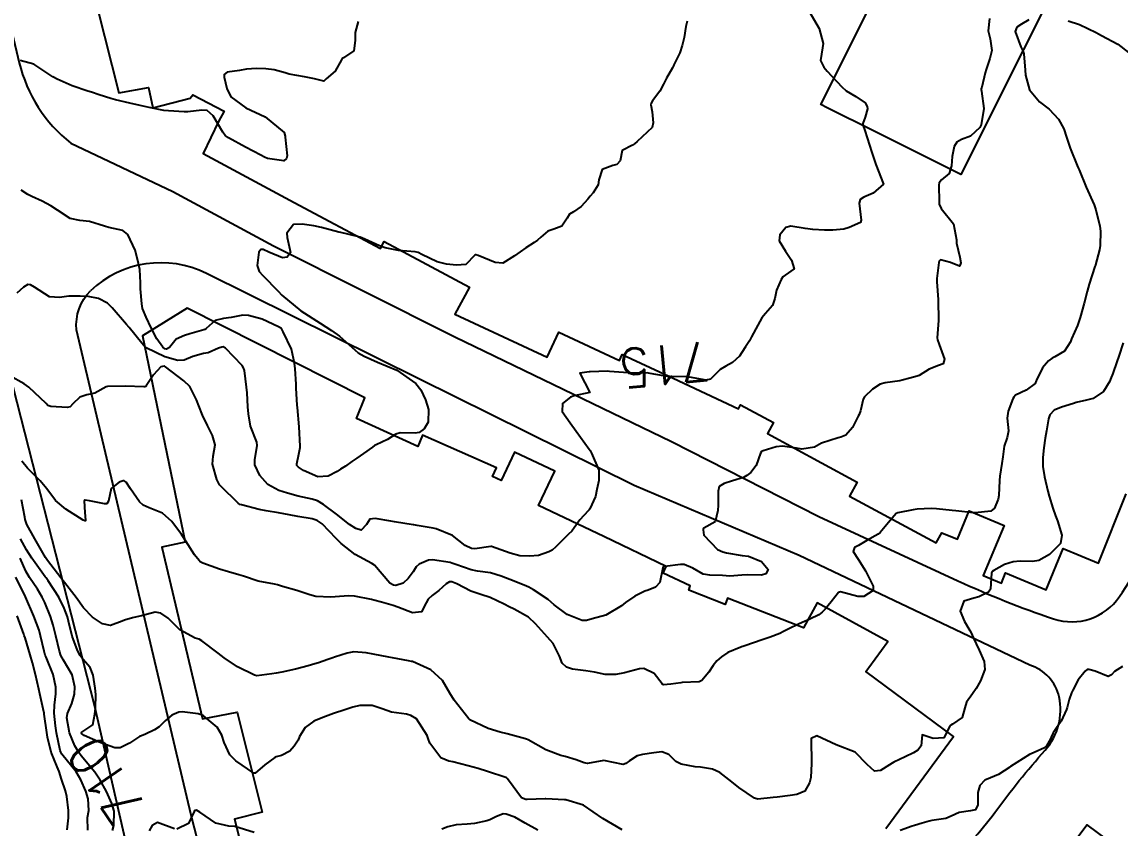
# Model space of a CAD drawing. Header units: metres. Extents: x 286371 to 293043, y 7462578 to 7466404.
# Drawn here: x 290072.8 to 290186.3, y 7464179.6 to 7464262.9 of the extents above; entities that cross this region are included whole.
import ezdxf
from ezdxf.enums import TextEntityAlignment as Align

# ---------------------------------------------------------------- set-up
doc = ezdxf.new("R2010")
doc.units = ezdxf.units.M
doc.header["$MEASUREMENT"] = 0
for name, color, linetype in [('Cotas', 45, 'Continuous'), ('Curvas de Nivel 1m', 11, 'Continuous'), ('Curvas de Nivel 5m', 15, 'Continuous'), ('Edificações', 30, 'Continuous'), ('Vias primárias', 230, 'Continuous')]:
    doc.layers.add(name, color=color, linetype=linetype)
doc.styles.add('Style-STANDARD', font='STANDARD.shx')

msp = doc.modelspace()

# ---------------------------------------------------------------- linework, layer by layer
at = {"layer": 'Curvas de Nivel 1m', "flags": 128}
for points, elevation in [([(290172.82, 7464263.31), (290172.67, 7464262.02), (290172.9, 7464261.19), (290173.07, 7464260.01), (290172.87, 7464259.19), (290172.46, 7464258.02), (290172.37, 7464257.68), (290172.01, 7464256.22), (290171.96, 7464256.03), (290171.96, 7464255.98), (290172, 7464255.78), (290172.22, 7464254.02), (290171.95, 7464252.3), (290171.82, 7464252.04), (290170.84, 7464251.15), (290169.93, 7464250.8), (290169.46, 7464250.53), (290169.16, 7464250.08), (290168.95, 7464249.03), (290168.88, 7464248.08), (290168.66, 7464247.29), (290167.86, 7464246.62), (290167.62, 7464246.33), (290167.57, 7464246.1), (290167.6, 7464244.33), (290167.63, 7464244.1), (290167.82, 7464243.67), (290169.09, 7464242.07), (290169.42, 7464240.42), (290169.42, 7464240.07), (290169.74, 7464238.65), (290169.84, 7464238.06), (290169.83, 7464237.96), (290169.73, 7464237.7), (290168.8, 7464238.08), (290167.74, 7464238.37), (290167.62, 7464238.22), (290167.59, 7464238.1), (290167.39, 7464236.42), (290167.36, 7464236.1), (290167.52, 7464234.25), (290167.53, 7464234.1), (290167.55, 7464232.19), (290167.55, 7464232.1), (290167.42, 7464230.29), (290167.44, 7464230.1), (290167.6, 7464229.62), (290168.17, 7464228.09), (290168.04, 7464227.61), (290167.56, 7464227.45), (290166.6, 7464227.07), (290165.55, 7464226.42), (290165.34, 7464226.33), (290164.59, 7464226.14), (290163.78, 7464225.91), (290163.54, 7464225.86), (290162.05, 7464225.66), (290161.53, 7464225.5), (290160.73, 7464225), (290159.9, 7464224.21), (290159.76, 7464223.96), (290159.49, 7464222.74), (290159.34, 7464222.36), (290159.26, 7464222.22), (290158.67, 7464221.02), (290157.96, 7464220.24), (290157.45, 7464220.04), (290157.18, 7464219.98), (290155.44, 7464219.43), (290154.73, 7464219), (290153.43, 7464218.8), (290152.86, 7464218.89), (290151.44, 7464219.1), (290150.77, 7464219.02), (290149.43, 7464218.61), (290149.26, 7464218.54), (290149.16, 7464218.38), (290148.69, 7464217.1), (290148.15, 7464216.39), (290147.73, 7464216.06), (290147.39, 7464215.88), (290146.27, 7464215.53), (290145.38, 7464215.26), (290144.89, 7464214.92), (290144.79, 7464214.44), (290144.77, 7464213.02), (290144.75, 7464212.44), (290144.46, 7464211.3), (290143.31, 7464210.64), (290143.24, 7464210.53), (290143.24, 7464210.47), (290143.3, 7464209.92), (290144.72, 7464208.44), (290145.27, 7464208.18), (290145.62, 7464208.07), (290147.27, 7464207.81), (290147.92, 7464207.74), (290149.26, 7464207.18), (290149.93, 7464206.36), (290149.69, 7464205.91), (290149.24, 7464205.78), (290147.81, 7464205.82), (290147.23, 7464205.78), (290145.97, 7464205.68), (290145.23, 7464205.73), (290143.93, 7464205.76), (290143.24, 7464205.89), (290142.17, 7464206.48), (290141.25, 7464206.86), (290140.88, 7464206.86), (290139.25, 7464206.66), (290139.14, 7464206.63), (290139.05, 7464206.53), (290138.73, 7464205.02), (290138.29, 7464204.54), (290137.53, 7464204.23), (290137.21, 7464204.1), (290136.17, 7464203.6), (290135.19, 7464202.95), (290134.99, 7464202.78), (290134.77, 7464202.59), (290133.17, 7464201.63), (290131.76, 7464201.24), (290131.16, 7464201.1), (290130.73, 7464201.09), (290129.17, 7464201.7), (290127.83, 7464202.7), (290127.19, 7464203.26), (290125.68, 7464204.26), (290125.21, 7464204.53), (290124.73, 7464204.75), (290123.23, 7464205.31), (290122.36, 7464205.66), (290121.24, 7464206.01), (290119.9, 7464206.17), (290119.25, 7464206.31), (290117.67, 7464206.86), (290117.26, 7464207.02), (290117.06, 7464207.07), (290115.26, 7464207.34), (290114.83, 7464207.33), (290113.86, 7464206.92), (290113.55, 7464206.62), (290113.24, 7464206.13), (290112.75, 7464205.41), (290112.21, 7464204.94), (290111.47, 7464204.7), (290111.22, 7464204.75), (290110.84, 7464204.96), (290109.25, 7464206.79), (290108.99, 7464206.99), (290107.27, 7464207.92), (290105.82, 7464209.04), (290105.29, 7464209.56), (290103.84, 7464211.07), (290103.32, 7464211.43), (290102.81, 7464211.59), (290101.33, 7464211.85), (290100.45, 7464212), (290099.33, 7464212.2), (290098.07, 7464212.42), (290097.34, 7464212.57), (290095.49, 7464213.04), (290095.34, 7464213.09), (290095.16, 7464213.2), (290093.37, 7464214.96), (290093.24, 7464215.1), (290093.15, 7464215.23), (290092.96, 7464215.65), (290092.5, 7464217.24), (290092.58, 7464218.07), (290092.78, 7464219.23), (290092.5, 7464220.19), (290091.98, 7464221.25), (290091.49, 7464222.31), (290091.09, 7464223.26), (290090.87, 7464223.91), (290090.15, 7464225.28), (290089.54, 7464225.85), (290087.66, 7464227.31), (290087.56, 7464227.36), (290087.5, 7464227.38), (290087.16, 7464227.32), (290086.4, 7464226.48), (290085.66, 7464225.34), (290085.61, 7464225.27), (290085.53, 7464225.23), (290085.4, 7464225.22), (290083.53, 7464225.31), (290081.66, 7464225.28), (290081.53, 7464225.23), (290080.36, 7464224.59), (290079.52, 7464224.4), (290078.79, 7464224.18), (290078.09, 7464223.47), (290077.8, 7464223.17), (290077.5, 7464223.11), (290075.81, 7464223.19), (290075.5, 7464223.32), (290075.3, 7464223.51), (290073.53, 7464225.21), (290073.06, 7464225.54), (290071.55, 7464226.37)], 714), ([(290176.9, 7464263.16), (290176.11, 7464262.73), (290175.66, 7464262.41), (290175.46, 7464261.97), (290176.07, 7464260.37), (290176.28, 7464259.96), (290176.36, 7464259.66), (290176.51, 7464257.96), (290176.54, 7464257.44), (290176.95, 7464255.95), (290177.99, 7464254.7), (290178.98, 7464253.92), (290179.96, 7464252.9), (290180.49, 7464251.9), (290180.79, 7464251.03), (290181.16, 7464249.89), (290181.89, 7464248.12), (290182, 7464247.87), (290182.07, 7464247.68), (290182.82, 7464245.86), (290183.64, 7464244.04), (290183.72, 7464243.85), (290183.82, 7464243.52), (290184.23, 7464241.84), (290184.29, 7464241.33), (290184.27, 7464239.84), (290184.2, 7464239.39), (290183.78, 7464237.84), (290183.77, 7464237.8), (290183.72, 7464237.67), (290183.11, 7464235.86), (290182.92, 7464235.1), (290182.61, 7464233.87), (290182.18, 7464232.41), (290182.02, 7464231.88), (290181.92, 7464231.59), (290181.62, 7464230.9), (290181.29, 7464230.2), (290181.18, 7464229.89), (290180.57, 7464228.92), (290179.58, 7464228.34), (290179.29, 7464228.2), (290178.93, 7464227.92), (290178.29, 7464227.21), (290177.66, 7464225.94), (290177.63, 7464225.85), (290177.54, 7464225.59), (290176.61, 7464224.88), (290175.52, 7464224.36), (290175.34, 7464224.16), (290175.23, 7464223.98), (290174.76, 7464222.72), (290174.65, 7464221.99), (290174.77, 7464220.68), (290174.66, 7464219.99), (290174.33, 7464219.1), (290174.19, 7464217.99), (290174.11, 7464217.3), (290173.88, 7464216), (290173.84, 7464215.55), (290173.78, 7464214), (290173.73, 7464213.63), (290173.34, 7464212.69), (290172.96, 7464212.39), (290171.34, 7464212.2), (290171.17, 7464212.21), (290169.34, 7464212.42), (290168.96, 7464212.45), (290167.34, 7464212.63), (290166.78, 7464212.66), (290165.34, 7464212.58), (290164.93, 7464212.54), (290163.34, 7464212.23), (290163.18, 7464212.16), (290162.38, 7464211.23), (290161.52, 7464210.19), (290161.3, 7464210.02), (290160.15, 7464209.35), (290159.28, 7464208.85), (290158.88, 7464208.63), (290158.73, 7464208.23), (290159.26, 7464207.42), (290160.01, 7464206.21), (290160.8, 7464204.62), (290160.81, 7464204.2), (290159.84, 7464203.58), (290159.2, 7464203.57), (290157.42, 7464204.05), (290157.21, 7464203.97), (290156.46, 7464203), (290155.85, 7464202.27), (290155.52, 7464201.94), (290155.17, 7464201.68), (290154.25, 7464201.21), (290153.16, 7464200.73), (290152.88, 7464200.6), (290152.3, 7464200.33), (290151.54, 7464199.94), (290151.15, 7464199.75), (290150.14, 7464199.36), (290149.13, 7464199.02), (290148.65, 7464198.86), (290147.31, 7464198.4), (290147.17, 7464198.36), (290147.12, 7464198.34), (290145.77, 7464197.77), (290145.11, 7464197.34), (290144.63, 7464196.91), (290144.27, 7464196.45), (290143.81, 7464195.73), (290143.07, 7464194.88), (290142.8, 7464194.74), (290141.07, 7464194.67), (290140.91, 7464194.65), (290139.87, 7464194.51), (290139.13, 7464194.45), (290139.06, 7464194.46), (290139.02, 7464194.48), (290138.97, 7464194.53), (290138.15, 7464195.6), (290137.09, 7464196.12), (290136.63, 7464196.1), (290135.08, 7464195.68), (290134.2, 7464195.49), (290133.08, 7464195.51), (290131.99, 7464195.73), (290131.08, 7464195.88), (290129.71, 7464196.05), (290129.09, 7464196.27), (290128.64, 7464196.69), (290128.39, 7464197.41), (290127.72, 7464198.71), (290127.13, 7464199.35), (290125.9, 7464200.73), (290125.16, 7464201.43), (290123.68, 7464202.27), (290123.18, 7464202.5), (290122.66, 7464202.78), (290121.2, 7464203.47), (290120.25, 7464203.78), (290119.21, 7464204.12), (290117.76, 7464204.86), (290117.23, 7464205.08), (290117, 7464205.09), (290116.65, 7464204.87), (290115.92, 7464204.18), (290115.21, 7464203.68), (290114.8, 7464203.3), (290114.61, 7464202.9), (290114.12, 7464201.97), (290113.18, 7464201.88), (290111.67, 7464202.46), (290111.19, 7464202.65), (290109.97, 7464202.97), (290109.2, 7464203.18), (290108.94, 7464203.24), (290107.2, 7464203.6), (290106.58, 7464203.65), (290105.2, 7464203.53), (290104.74, 7464203.51), (290103.2, 7464203.58), (290102.56, 7464203.73), (290101.21, 7464204.18), (290099.73, 7464204.61), (290099.22, 7464204.77), (290098.92, 7464204.84), (290097.22, 7464205.16), (290095.7, 7464205.67), (290095.23, 7464205.81), (290094.15, 7464206.13), (290093.24, 7464206.4), (290091.5, 7464207.01), (290091.25, 7464207.14), (290091.12, 7464207.27), (290090.66, 7464207.88), (290089.74, 7464209.29), (290089.29, 7464209.98), (290088.32, 7464211.31), (290087.33, 7464212.19), (290085.96, 7464212.72), (290085.34, 7464212.99), (290084.95, 7464213.36), (290084.04, 7464214.7), (290083.57, 7464215.38), (290083.39, 7464215.51), (290083.26, 7464215.51), (290082.87, 7464215.39), (290082.05, 7464214.72), (290081.75, 7464213.41), (290081.6, 7464213.15), (290081.34, 7464213.13), (290079.8, 7464213.44), (290079.36, 7464213.52), (290079.28, 7464213.52), (290079.23, 7464213.45), (290079.33, 7464212.25), (290079.38, 7464211.44), (290079.37, 7464211.39), (290079.31, 7464211.38), (290079.15, 7464211.45), (290077.34, 7464212.6), (290076.28, 7464213.49), (290075.37, 7464214.68), (290074.7, 7464215.51), (290073.4, 7464216.83), (290072.81, 7464217.54)], 713), ([(290107.56, 7464263.01), (290107.24, 7464261.86), (290107.24, 7464261.02), (290107.12, 7464259.95), (290106.05, 7464259.23), (290105.92, 7464259.16), (290105.85, 7464259.04), (290105.19, 7464257.88), (290104.26, 7464257.06), (290104.13, 7464256.94), (290104.01, 7464256.84), (290103.05, 7464257.08), (290102.02, 7464257.27), (290100.45, 7464257.55), (290100.02, 7464257.68), (290098.87, 7464257.99), (290098.03, 7464258.1), (290097.07, 7464258.14), (290096.04, 7464258.07), (290095.3, 7464257.94), (290094.03, 7464257.75), (290093.73, 7464257.53), (290093.73, 7464257.23), (290094, 7464256.06), (290094.42, 7464255.22), (290095.97, 7464254.08), (290097.95, 7464253.16), (290099.93, 7464251.52), (290100.01, 7464251.13), (290100.03, 7464251.03), (290100.24, 7464249.13), (290100.17, 7464248.85), (290099.89, 7464248.61), (290098.21, 7464248.84), (290097.89, 7464248.97), (290097.49, 7464249.17), (290095.91, 7464250), (290094.15, 7464250.99), (290093.92, 7464251.13), (290093.81, 7464251.23), (290093.59, 7464251.57), (290092.59, 7464253.24), (290091.97, 7464253.81), (290091.4, 7464253.83), (290089.96, 7464253.65), (290089.59, 7464253.67), (290087.97, 7464253.77), (290087.48, 7464253.81), (290085.98, 7464254.1), (290085.03, 7464254.31), (290083.98, 7464254.54), (290082.48, 7464254.9), (290081.99, 7464255.04), (290080.79, 7464255.42), (290080, 7464255.69), (290079.64, 7464255.8), (290078.01, 7464256.36), (290076.47, 7464257.03), (290076.02, 7464257.28), (290075.7, 7464257.5), (290074.04, 7464258.58), (290072.62, 7464258.98)], 717), ([(290141.58, 7464263.03), (290141.44, 7464262.49), (290141.25, 7464261.33), (290141.07, 7464260.5), (290140.81, 7464259.75), (290140.2, 7464258.51), (290140.15, 7464258.41), (290140.04, 7464258.2), (290139.42, 7464257.13), (290139.14, 7464256.53), (290138.74, 7464255.8), (290137.99, 7464254.79), (290137.84, 7464254.55), (290137.82, 7464254.38), (290137.97, 7464253.67), (290138.07, 7464252.54), (290137.95, 7464252.03), (290136.41, 7464250.58), (290136.14, 7464250.36), (290135.92, 7464250.23), (290134.86, 7464249.65), (290134.64, 7464248.6), (290134.29, 7464248.21), (290133.89, 7464248.13), (290132.8, 7464247.71), (290132.43, 7464246.64), (290132.37, 7464246.12), (290131.84, 7464245.28), (290131.54, 7464244.95), (290131.32, 7464244.65), (290130.62, 7464243.86), (290129.81, 7464243.31), (290129.41, 7464243.07), (290129.16, 7464242.68), (290128.63, 7464241.85), (290127.78, 7464241.52), (290127.18, 7464241.31), (290126.46, 7464240.72), (290126.1, 7464240.39), (290125.76, 7464240.15), (290124.91, 7464239.59), (290123.73, 7464238.76), (290122.51, 7464238.01), (290121.73, 7464238.1), (290119.98, 7464238.82), (290119.74, 7464238.88), (290119.69, 7464238.88), (290119.64, 7464238.83), (290118.69, 7464237.87), (290117.73, 7464237.82), (290116.68, 7464237.92), (290115.73, 7464238.14), (290114.15, 7464238.91), (290113.75, 7464239.12), (290113.46, 7464239.2), (290111.75, 7464239.34), (290110.37, 7464239.59), (290109.76, 7464239.8), (290108.26, 7464240.51), (290107.77, 7464240.7), (290106.5, 7464241.03), (290105.78, 7464241.2), (290105.58, 7464241.24), (290103.78, 7464241.69), (290103, 7464241.87), (290101.79, 7464242.06), (290100.88, 7464242.02), (290100.18, 7464241.13), (290100.24, 7464240.66), (290100.56, 7464239.12), (290100.23, 7464238.63), (290099.74, 7464238.58), (290098.33, 7464239.16), (290097.75, 7464239.42), (290097.5, 7464239.42), (290097.31, 7464239.17), (290097.12, 7464237.78), (290097.33, 7464237.17), (290097.71, 7464236.76), (290099.28, 7464235.14), (290099.68, 7464234.72), (290101.65, 7464233.1), (290103.64, 7464231.81), (290104.8, 7464231.06), (290105.62, 7464230.46), (290107.27, 7464229.02), (290107.58, 7464228.75), (290108.17, 7464228.41), (290109.57, 7464227.8), (290111.55, 7464226.95), (290113.53, 7464225.58), (290114.05, 7464224.92), (290114.54, 7464223.88), (290114.83, 7464222.9), (290114.79, 7464221.59), (290114.38, 7464220.91), (290113.86, 7464220.52), (290113.46, 7464220.44), (290111.92, 7464220.49), (290111.45, 7464220.34), (290110.61, 7464219.8), (290109.44, 7464219.25), (290109.26, 7464219.16), (290109.03, 7464218.99), (290108.1, 7464218.33), (290107.42, 7464217.86), (290106.92, 7464217.51), (290106.24, 7464217.03), (290105.73, 7464216.71), (290105.4, 7464216.49), (290104.45, 7464215.99), (290103.39, 7464215.93), (290101.92, 7464216.58), (290101.4, 7464216.92), (290101.24, 7464217.11), (290101.22, 7464217.29), (290101.42, 7464218.27), (290101.57, 7464218.96), (290101.58, 7464219.1), (290101.46, 7464221.1), (290101.29, 7464223.11), (290101.27, 7464223.33), (290101.16, 7464225.11), (290101.14, 7464225.51), (290101.04, 7464227.11), (290100.99, 7464227.69), (290100.67, 7464229.12), (290099.82, 7464230.93), (290099.72, 7464231.13), (290099.63, 7464231.28), (290099.32, 7464231.45), (290097.64, 7464232.22), (290096.22, 7464232.61), (290095.65, 7464232.63), (290094.43, 7464232.42), (290093.64, 7464232.31), (290092.8, 7464232.08), (290091.85, 7464231.25), (290091.72, 7464231.16), (290091.62, 7464231.12), (290090.18, 7464230.71), (290089.61, 7464230.54), (290088.75, 7464230.15), (290088.08, 7464229.31), (290087.77, 7464229.13), (290087.59, 7464229.17), (290087.37, 7464229.32), (290086.75, 7464230.19), (290086.18, 7464231.34), (290085.64, 7464232.44), (290085.29, 7464233.35), (290085.2, 7464233.81), (290085.07, 7464235.35), (290085.07, 7464235.98), (290085, 7464237.36), (290084.79, 7464238.29), (290084.51, 7464239.36), (290083.77, 7464240.97), (290083.25, 7464241.38), (290081.78, 7464241.72), (290081.35, 7464241.85), (290079.79, 7464242.31), (290078.8, 7464242.44), (290077.79, 7464242.64), (290076.48, 7464243.48), (290075.81, 7464243.94), (290074.9, 7464244.43), (290073.83, 7464244.91), (290073.41, 7464245.11), (290072.72, 7464245.55)], 716), ([(290180.94, 7464263.06), (290182.11, 7464262.68), (290183.85, 7464261.85), (290184.09, 7464261.71), (290184.38, 7464261.55), (290186.08, 7464260.64), (290187.19, 7464259.8)], 712), ([(290186.65, 7464229.8), (290186.17, 7464228.4), (290185.99, 7464227.82), (290185.56, 7464226.6), (290185.34, 7464226.03), (290185.27, 7464225.83), (290184.6, 7464224.76), (290183.52, 7464224.04), (290183.38, 7464223.99), (290182.85, 7464223.86), (290181.78, 7464223.62), (290181.51, 7464223.53), (290180.25, 7464223.15), (290179.5, 7464222.83), (290179.07, 7464222.34), (290178.93, 7464221.92), (290178.7, 7464220.69), (290178.56, 7464219.93), (290178.44, 7464218.93), (290178.32, 7464217.93), (290178.33, 7464217.01), (290178.52, 7464215.93), (290178.85, 7464214.44), (290178.98, 7464213.92), (290179.35, 7464212.71), (290179.64, 7464211.91), (290179.86, 7464211.37), (290180.3, 7464209.9), (290180.16, 7464209.03), (290179.28, 7464208.17), (290179.15, 7464208.04), (290179.02, 7464207.92), (290177.92, 7464207.28), (290177.26, 7464207.19), (290176, 7464207.23), (290175.26, 7464207.16), (290174.37, 7464206.87), (290173.25, 7464206.26), (290173.1, 7464206.16), (290173.04, 7464206.01), (290172.91, 7464204.32), (290172.7, 7464204.01), (290171.72, 7464203.52), (290171.2, 7464203.4), (290170.16, 7464203.09), (290169.8, 7464202.06), (290170.22, 7464200.99), (290170.79, 7464200.04), (290170.91, 7464199.8), (290171.14, 7464199.32), (290171.74, 7464198.03), (290172.26, 7464196.86), (290172.35, 7464196.02), (290171.89, 7464194.85), (290171.45, 7464194.04), (290171.05, 7464193.49), (290170.44, 7464192.64), (290170.27, 7464192.06), (290170.01, 7464191.06), (290169, 7464190.38), (290168.82, 7464190.26), (290168.69, 7464190.08), (290168.1, 7464188.96), (290166.98, 7464188.88), (290165.85, 7464189.25), (290165.75, 7464188.12), (290165.42, 7464187.67), (290164.95, 7464187.4), (290164.11, 7464186.98), (290162.94, 7464186.44), (290162.76, 7464186.34), (290162.49, 7464186.17), (290161.54, 7464185.57), (290160.92, 7464185.52), (290160.17, 7464186.21), (290158.95, 7464187.46), (290156.96, 7464188.25), (290154.98, 7464189.16), (290154.39, 7464188.88), (290154.39, 7464188.29), (290154.41, 7464186.83), (290154.41, 7464186.29), (290154.34, 7464184.86), (290154.21, 7464184.29), (290153.74, 7464183.45), (290152.89, 7464183.11), (290152.2, 7464183.01), (290150.88, 7464182.81), (290150.46, 7464182.78), (290148.88, 7464182.61), (290148.54, 7464182.72), (290146.9, 7464183.84), (290146.18, 7464184.42), (290144.93, 7464185.38), (290144.19, 7464185.71), (290142.94, 7464185.91), (290142.41, 7464185.95), (290140.94, 7464186.22), (290140.41, 7464186.51), (290139.66, 7464187.23), (290138.96, 7464187.5), (290138.12, 7464187.39), (290136.95, 7464187.22), (290136.41, 7464187.11), (290135.6, 7464186.58), (290135.24, 7464186.29), (290134.94, 7464186.2), (290132.94, 7464186.62), (290131.26, 7464186.32), (290130.94, 7464186.36), (290130.09, 7464186.67), (290128.95, 7464187.02), (290128.51, 7464187.13), (290126.96, 7464187.7), (290125.14, 7464188.74), (290124.98, 7464188.83), (290124.86, 7464188.86), (290122.98, 7464189.36), (290122.23, 7464189.54), (290120.99, 7464189.93), (290119.12, 7464190.83), (290119.01, 7464190.93), (290117.49, 7464192.86), (290117.04, 7464193.59), (290116.27, 7464194.88), (290115.08, 7464195.98), (290113.18, 7464196.83), (290113.09, 7464196.86), (290112.76, 7464196.93), (290111.1, 7464197.24), (290110.75, 7464197.31), (290109.11, 7464197.6), (290108.38, 7464197.73), (290107.12, 7464197.83), (290106.43, 7464197.71), (290105.11, 7464197.28), (290104.93, 7464197.22), (290104.43, 7464197.05), (290103.45, 7464196.72), (290103.1, 7464196.61), (290102.4, 7464196.4), (290101.09, 7464196.04), (290099.68, 7464195.73), (290099.08, 7464195.64), (290098.65, 7464195.58), (290097.08, 7464195.37), (290096.84, 7464195.42), (290095.09, 7464196.3), (290093.73, 7464197.23), (290093.11, 7464197.7), (290091.41, 7464198.98), (290091.13, 7464199.14), (290090.72, 7464199.27), (290089.15, 7464200.13), (290087.94, 7464201.31), (290087.17, 7464201.83), (290086.57, 7464201.94), (290085.17, 7464201.58), (290084.99, 7464201.53), (290084.23, 7464201.37), (290083.41, 7464201.13), (290083.16, 7464201.02), (290081.97, 7464200.58), (290081.15, 7464200.74), (290080.1, 7464201.43), (290079.18, 7464202.39), (290078.43, 7464203.46), (290077.22, 7464205), (290076.82, 7464205.48), (290075.46, 7464207.3), (290075.31, 7464207.5), (290075.26, 7464207.61), (290074.14, 7464209.52), (290073.32, 7464211.02), (290073.15, 7464211.54), (290073.11, 7464211.76), (290072.78, 7464213.54)], 712), ([(290134.84, 7464179.45), (290132.85, 7464180.62), (290130.87, 7464181.99), (290129.02, 7464182.54), (290128.88, 7464182.56), (290126.95, 7464182.64), (290126.88, 7464182.64), (290125.04, 7464182.58), (290124.88, 7464182.6), (290124.46, 7464182.75), (290123.11, 7464184.57), (290122.97, 7464184.77), (290122.91, 7464184.82), (290122.84, 7464184.85), (290120.92, 7464185.49), (290119.97, 7464185.78), (290118.93, 7464186.07), (290117.34, 7464186.46), (290116.94, 7464186.54), (290116.11, 7464186.88), (290114.97, 7464188.4), (290114.8, 7464188.9), (290114.68, 7464189.2), (290113.59, 7464190.92), (290113.01, 7464191.28), (290112.55, 7464191.39), (290111.01, 7464191.6), (290110.03, 7464191.96), (290109.02, 7464192.3), (290107.74, 7464192.29), (290107.02, 7464192.11), (290106.2, 7464191.85), (290105.01, 7464191.46), (290103.93, 7464191.07), (290103, 7464190.67), (290102.07, 7464190.01), (290101.51, 7464189.11), (290101.35, 7464188.73), (290100.96, 7464188.09), (290100.5, 7464187.57), (290099.64, 7464187.13), (290099.09, 7464187), (290098.94, 7464186.93), (290097.93, 7464186.16), (290096.92, 7464185.31), (290096.79, 7464185.3), (290094.93, 7464186.57), (290094.29, 7464187.21), (290093.72, 7464188.47), (290093.48, 7464189.23), (290093, 7464190.06), (290091.54, 7464191.26), (290091.02, 7464191.43), (290089.36, 7464191.63), (290089.02, 7464191.6), (290088.32, 7464191.3), (290087.6, 7464190.72), (290087, 7464190.11), (290086.53, 7464189.79), (290085.58, 7464189.35), (290085.16, 7464189.17), (290084.98, 7464189.08), (290083.93, 7464188.41), (290082.96, 7464187.93), (290082.41, 7464187.94), (290080.97, 7464188.44), (290079.23, 7464189.19), (290078.98, 7464189.41), (290078.96, 7464189.44), (290078.96, 7464189.47), (290078.99, 7464189.53), (290080.13, 7464190.29), (290080.36, 7464191.42), (290080.41, 7464192.04), (290080.45, 7464193.42), (290080.39, 7464194.08), (290080.17, 7464195.43), (290079.86, 7464196.21), (290079.1, 7464197.08), (290078.82, 7464197.45), (290078.57, 7464197.99), (290078.02, 7464199.46), (290077.62, 7464201.01), (290077.51, 7464201.47), (290077.18, 7464202.37), (290076.62, 7464203.48), (290075.52, 7464205.2), (290075.3, 7464205.5), (290075.23, 7464205.61), (290073.84, 7464207.53), (290073.27, 7464208.39), (290072.68, 7464209.54)], 711), ([(290079.62, 7464179.43), (290079.58, 7464180.71), (290079.74, 7464181.43), (290079.67, 7464182.64), (290079.4, 7464183.44), (290078.91, 7464184.63), (290078.43, 7464185.45), (290076.95, 7464187.26), (290076.83, 7464187.48), (290076.77, 7464187.66), (290076.39, 7464189.48), (290076.29, 7464190.19), (290076.16, 7464191.49), (290076.17, 7464192.34), (290076.32, 7464193.49), (290076.33, 7464194.21), (290076.04, 7464195.49), (290075.32, 7464197.28), (290075.23, 7464197.5), (290075.11, 7464197.92), (290074.74, 7464199.51), (290074.58, 7464200.07), (290074.05, 7464201.52), (290073.19, 7464203.53), (290072.19, 7464205.55)], 709), ([(290077.49, 7464179.46), (290077.61, 7464180.7), (290077.62, 7464181.46), (290077.44, 7464182.91), (290077.32, 7464183.47), (290076.91, 7464184.7), (290076.65, 7464185.48), (290076.45, 7464185.96), (290075.84, 7464187.49), (290075.46, 7464189.02), (290075.39, 7464189.5), (290075.11, 7464191.4), (290075.1, 7464191.5), (290075.02, 7464191.97), (290074.67, 7464193.51), (290074.56, 7464194), (290074.22, 7464195.52), (290073.89, 7464196.72), (290073.66, 7464197.53), (290073.13, 7464199.29), (290073.05, 7464199.54), (290073.01, 7464199.67), (290072.32, 7464201.55)], 708), ([(290186.57, 7464196.32), (290185.75, 7464195.81), (290185.42, 7464195.48), (290185.08, 7464195.31), (290183.75, 7464195.84), (290183.09, 7464196.03), (290182.91, 7464196.03), (290182.7, 7464195.86), (290181.99, 7464194.95), (290181.43, 7464193.88), (290181.31, 7464193.62), (290181.04, 7464192.93), (290180.83, 7464192.09), (290180.78, 7464191.89), (290180.23, 7464190.68), (290179.68, 7464189.9), (290179.4, 7464189.49), (290178.97, 7464188.57), (290178.74, 7464188.15), (290178.5, 7464187.92), (290177.44, 7464187.45), (290176.95, 7464187.23), (290175, 7464185.98), (290174.93, 7464185.94), (290173.75, 7464185.17), (290172.92, 7464184.82), (290172.35, 7464184.58), (290171.82, 7464184.03), (290171.63, 7464183.3), (290171.61, 7464182.03), (290171.37, 7464181.53), (290170.86, 7464181.4), (290169.67, 7464181.25), (290168.86, 7464180.85), (290168.32, 7464180.62), (290166.85, 7464180.4), (290166.6, 7464180.36), (290165.86, 7464180.12), (290165.08, 7464179.89), (290164.84, 7464179.81), (290163.59, 7464179.39)], 711)]:
    msp.add_lwpolyline(points, dxfattribs=dict(at, elevation=elevation))
at = {"layer": 'Curvas de Nivel 5m', "flags": 128}
for points, elevation in [([(290154.13, 7464264.11), (290155.23, 7464262.29), (290155.63, 7464260.73), (290155.56, 7464260.28), (290155.35, 7464258.98), (290155.69, 7464258.28), (290156.03, 7464257.86), (290157.56, 7464256.25), (290158, 7464255.83), (290158.99, 7464255.23), (290159.98, 7464254.6), (290160.19, 7464254.21), (290160.21, 7464253.97), (290159.96, 7464253.1), (290159.72, 7464252.45), (290159.77, 7464252.22), (290159.94, 7464251.74), (290160.43, 7464250.21), (290160.65, 7464249.45), (290161.07, 7464248.2), (290161.85, 7464246.18), (290160.78, 7464245.26), (290159.83, 7464244.84), (290159.44, 7464244.61), (290159.34, 7464244.22), (290159.57, 7464242.45), (290159.47, 7464242.22), (290158.33, 7464241.69), (290157.78, 7464241.53), (290156.63, 7464241.42), (290155.78, 7464241.43), (290154.56, 7464241.51), (290153.78, 7464241.61), (290152.27, 7464241.84), (290151.78, 7464241.69), (290151.16, 7464240.95), (290151.08, 7464240.34), (290151.75, 7464239.27), (290152.37, 7464238.32), (290152.62, 7464237.42), (290151.71, 7464236.78), (290151.45, 7464236.6), (290151.28, 7464236.34), (290150.81, 7464235.22), (290150.62, 7464234.35), (290150.39, 7464233.63), (290149.65, 7464232.82), (290149.3, 7464232.37), (290148.86, 7464231.6), (290148.21, 7464230.4), (290148.01, 7464230), (290147.6, 7464229.36), (290147.22, 7464228.78), (290146.97, 7464228.41), (290146.26, 7464227.74), (290145.57, 7464227.38), (290144.97, 7464227.04), (290144.39, 7464226.45), (290143.99, 7464226.02), (290143.55, 7464225.91), (290141.8, 7464226.24), (290141.55, 7464226.27), (290139.78, 7464226.29), (290139.55, 7464226.3), (290138.11, 7464226.55), (290137.56, 7464226.65), (290137.45, 7464226.67), (290135.56, 7464226.66), (290135.47, 7464226.67), (290133.56, 7464226.83), (290133.33, 7464226.84), (290131.56, 7464226.78), (290131.43, 7464226.78), (290130.48, 7464226.66), (290131.52, 7464224.64), (290129.89, 7464224.3), (290129.52, 7464224.17), (290128.67, 7464223.52), (290128.65, 7464222.69), (290129.48, 7464221.5), (290130.1, 7464220.66), (290131.44, 7464218.79), (290131.53, 7464218.64), (290131.68, 7464218.39), (290132.44, 7464216.63), (290132.45, 7464215.56), (290132.24, 7464214.63), (290132.08, 7464213.91), (290131.51, 7464212.64), (290131.45, 7464212.54), (290131.34, 7464212.41), (290130.49, 7464211.49), (290129.9, 7464210.67), (290129.65, 7464210.33), (290129.3, 7464210.01), (290128.01, 7464208.7), (290127.61, 7464208.37), (290127.27, 7464208.17), (290126.19, 7464207.8), (290125.27, 7464207.72), (290124.26, 7464207.77), (290123.27, 7464208.03), (290121.36, 7464208.72), (290121.28, 7464208.73), (290119.63, 7464208.48), (290119.28, 7464208.51), (290118.62, 7464208.84), (290117.3, 7464209.87), (290115.64, 7464210.56), (290115.31, 7464210.63), (290113.67, 7464210.92), (290113.31, 7464210.97), (290113.26, 7464210.98), (290111.32, 7464211.3), (290110.93, 7464211.35), (290109.32, 7464211.62), (290108.77, 7464211.55), (290108.43, 7464211), (290107.89, 7464210.42), (290107.31, 7464210.58), (290106.67, 7464211.02), (290105.33, 7464212.07), (290103.98, 7464213.06), (290103.35, 7464213.44), (290102.81, 7464213.63), (290101.36, 7464213.95), (290100.25, 7464214.23), (290099.36, 7464214.52), (290098.23, 7464215.15), (290097.39, 7464216.07), (290096.89, 7464217.17), (290096.88, 7464217.7), (290097.14, 7464219.17), (290097.08, 7464219.53), (290096.45, 7464221.18), (290096.22, 7464222.46), (290096.17, 7464223.18), (290096.08, 7464224.63), (290096.03, 7464225.19), (290095.81, 7464226.94), (290095.73, 7464227.19), (290095.57, 7464227.43), (290093.86, 7464229.22), (290093.6, 7464229.36), (290093.47, 7464229.35), (290093.13, 7464229.23), (290092.07, 7464228.76), (290091.59, 7464228.69), (290090.49, 7464228.36), (290089.57, 7464227.99), (290088.92, 7464227.95), (290087.58, 7464228.35), (290085.65, 7464229.28), (290085.59, 7464229.31), (290085.55, 7464229.35), (290085.21, 7464229.74), (290083.89, 7464231.37), (290083.63, 7464231.69), (290082.15, 7464233.4), (290081.66, 7464233.88), (290080.73, 7464234.35), (290079.67, 7464234.56), (290078.84, 7464234.62), (290077.67, 7464234.6), (290076.7, 7464234.46), (290075.67, 7464234.53), (290074.11, 7464235.53), (290073.69, 7464235.77), (290073.43, 7464235.8), (290072.97, 7464235.55), (290072.3, 7464234.93)], 715), ([(290082.16, 7464179.39), (290082.32, 7464179.91), (290082.34, 7464181.39), (290082.1, 7464182.17), (290081.55, 7464183.4), (290080.91, 7464184.58), (290080.34, 7464185.42), (290078.95, 7464187.1), (290078.68, 7464187.45), (290078.28, 7464188.14), (290077.72, 7464189.46), (290077.44, 7464191.04), (290077.52, 7464191.47), (290077.97, 7464192.52), (290078.24, 7464193.46), (290078.29, 7464194.22), (290077.99, 7464195.46), (290077.1, 7464196.99), (290076.82, 7464197.48), (290076.69, 7464197.91), (290076.33, 7464199.49), (290076.05, 7464200.59), (290075.76, 7464201.5), (290075.19, 7464202.96), (290074.91, 7464203.51), (290074.42, 7464204.31), (290073.6, 7464205.53), (290073.23, 7464206.18), (290072.62, 7464207.54)], 710), ([(290096.82, 7464179.17), (290094.83, 7464179.78), (290094.21, 7464179.84), (290092.84, 7464180.15), (290091.21, 7464181.26), (290090.86, 7464181.49), (290090.68, 7464181.44), (290090.58, 7464181.27), (290090.02, 7464180.09), (290088.83, 7464179.5)], 710), ([(290126.15, 7464179.41), (290124.84, 7464180.13), (290123.76, 7464180.76), (290122.86, 7464181.08), (290122.54, 7464181.1), (290121.81, 7464180.79), (290121.18, 7464180.47), (290120.85, 7464180.37), (290119.58, 7464180.09), (290118.84, 7464180.04), (290117.71, 7464179.98), (290116.84, 7464179.77), (290116.2, 7464179.51)], 710), ([(290088.57, 7464179.56), (290086.84, 7464180.21), (290086.28, 7464179.88), (290085.95, 7464179.34)], 710)]:
    msp.add_lwpolyline(points, dxfattribs=dict(at, elevation=elevation))
at = {"layer": 'Edificações'}
for points in [[(290179.84, 7464267.13), (290176.33, 7464260.09), (290169.86, 7464247.17), (290160.96, 7464251.62), (290156.04, 7464254.09), (290155.38, 7464254.42), (290161.62, 7464266.89)], [(290080.62, 7464264.35), (290082.83, 7464255.63), (290085.9, 7464256.19), (290086.35, 7464254.06), (290090.21, 7464255.07), (290090.48, 7464255.43), (290093.7, 7464253.72), (290093.14, 7464252.66), (290091.53, 7464249.35), (290100.96, 7464244.3), (290109.86, 7464239.53), (290110.25, 7464240.27), (290119.06, 7464235.55), (290117.57, 7464232.75), (290127.09, 7464228.3), (290128.29, 7464230.88), (290134.56, 7464227.95), (290134.86, 7464228.58), (290137.76, 7464227.23), (290140.11, 7464226.13), (290146.89, 7464222.96), (290147.08, 7464223.38), (290150.49, 7464221.54), (290149.88, 7464220.4), (290155.46, 7464217.38), (290159.14, 7464215.4), (290158.36, 7464213.95), (290167.32, 7464209.11), (290167.89, 7464210.16), (290169.51, 7464209.48), (290170.73, 7464212.41), (290174.33, 7464210.91), (290172.17, 7464205.75), (290174.05, 7464204.96), (290174.49, 7464206.01), (290178.66, 7464204.27), (290180.44, 7464208.53), (290184.09, 7464207.01), (290186.94, 7464214.17)], [(290162.09, 7464179.57), (290169.11, 7464189.1), (290160.03, 7464195.8), (290160.36, 7464196.24), (290162.31, 7464198.9), (290155.01, 7464202.92), (290153.6, 7464200.34), (290145.75, 7464203.39), (290145.5, 7464202.75), (290141.74, 7464204.21), (290141.88, 7464204.68), (290139.08, 7464205.99), (290139.4, 7464206.67), (290132.95, 7464209.76), (290126.22, 7464212.96), (290127.9, 7464216.51), (290123.73, 7464218.48), (290122.35, 7464215.55), (290121.45, 7464215.98), (290121.86, 7464216.86), (290114.23, 7464220.23), (290113.74, 7464219.06), (290107.39, 7464221.95), (290108.27, 7464224.1), (290089.88, 7464233.36), (290085.26, 7464230.5), (290089.67, 7464209.18), (290087.27, 7464208.68), (290091.47, 7464190.93), (290095.07, 7464191.61), (290097.63, 7464181.26), (290094.79, 7464180.56), (290095.67, 7464177.02)], [(290177.07, 7464172.14), (290182.88, 7464179.96), (290185.81, 7464177.78)]]:
    msp.add_lwpolyline(points, dxfattribs=at)
at = {"layer": 'Vias primárias'}
for points in [[(290196.72, 7464227.6), (290200.91, 7464241.49), (290207.67, 7464264.07, 0.305993), (290205.02, 7464271.45), (290202.45, 7464272.78), (290199.91, 7464274.03), (290194.98, 7464276.47), (290139.52, 7464303.72), (290094.56, 7464325.29, 0.478097), (290085.05, 7464323.59), (290069.16, 7464293.39, 0.13873), (290066.86, 7464282.55), (290072.54, 7464258.74, 0.168816), (290077.86, 7464250.43), (290088.42, 7464245.41), (290098.81, 7464239.8), (290117.54, 7464230.41), (290139.96, 7464219.6), (290155.19, 7464211.85), (290169.55, 7464205.2, 0.027081), (290179.43, 7464201.26, 0.336232), (290186.25, 7464203.55, 0.061318), (290190.4, 7464211.6), (290196.72, 7464227.6)], [(290013.53, 7464263.08), (290044.24, 7464281.25), (290047.88, 7464283.4, -0.207853), (290050.42, 7464283.72, -0.165764), (290055.42, 7464280.2, -0.099157), (290056.06, 7464278.8), (290058.16, 7464273.09), (290059.96, 7464268.15), (290064.64, 7464254.32), (290069.83, 7464233.1), (290080.3, 7464192.24), (290087.78, 7464159.61), (290094.72, 7464130.68), (290109.35, 7464076.64), (290121.17, 7464028.5), (290132.38, 7463980.46, -0.171492), (290127.44, 7463935.89, -0.171492)], [(290155.41, 7464164.38), (290168.28, 7464175.7, 0.053752), (290173.37, 7464181.25, -0.02309), (290178.58, 7464187.69, 0.240742), (290180.01, 7464193.19, 0.270181), (290176.98, 7464196.46), (290153.15, 7464207.82), (290136.1, 7464215.05), (290113.89, 7464226.03), (290091.89, 7464236.95, 0.313684), (290079.89, 7464235.17)], [(290080.57, 7464222.19), (290078.45, 7464231.13, -0.218233), (290079.89, 7464235.17, -0.668307)]]:
    msp.add_lwpolyline(points, format="xyb", dxfattribs=at)
msp.add_lwpolyline([(290102.7, 7464132.54), (290090.32, 7464180.98), (290080.57, 7464222.19)], dxfattribs=at)

# ---------------------------------------------------------------- texts
at = {"layer": 'Cotas', "style": 'Style-STANDARD'}
for s, rotation, p in [('715', 185.5685, (290139.26, 7464227.52, 715)), ('710', 124.2398, (290081.53, 7464184.52, 710))]:
    msp.add_text(s, height=4, rotation=rotation, dxfattribs=at).set_placement(p, align=Align.MIDDLE_CENTER)

doc.saveas('drawing.dxf')
